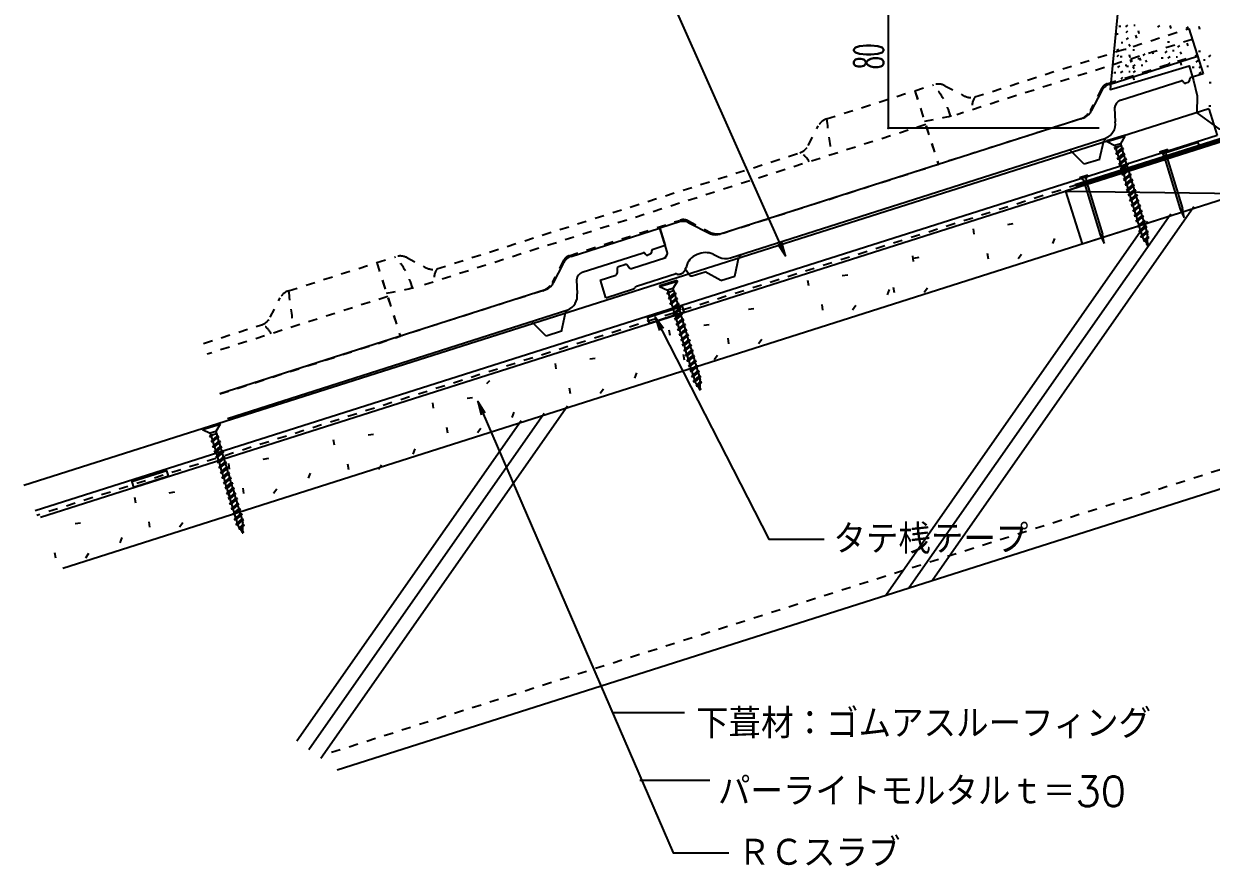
# Model space of a CAD drawing. Extents: x -1727 to 4652, y -2308 to 2357.
# Drawn here: x 3057 to 3700, y 176 to 632 of the extents above; entities that cross this region are included whole.
import ezdxf

# ---------------------------------------------------------------- set-up
doc = ezdxf.new("R2010")
doc.units = 0
doc.header["$LTSCALE"] = 5
doc.linetypes.add('DASHED2', pattern=[3, 2, -1])
doc.linetypes.add('DOT', pattern=[2, 1, -1])
for name, color, linetype in [('0-1', 7, 'CONTINUOUS'), ('0-2', 7, 'CONTINUOUS'), ('0-3', 7, 'CONTINUOUS'), ('0-4', 7, 'CONTINUOUS')]:
    doc.layers.add(name, color=color, linetype=linetype)
doc.styles.get("Standard").update_dxf_attribs({"font": 'txt.shx', "bigfont": 'extfont.shx'})

msp = doc.modelspace()

# ---------------------------------------------------------------- linework, layer by layer
at = {"layer": '0-1', "color": 7, "linetype": 'CONTINUOUS'}
for p, q in [((3650.4397, 630.9534), (3651.4901, 630.9533)), ((3655.1975, 631.4678), (3653.997, 630.6425)), ((3659.2949, 631.2549), (3658.4695, 631.255)), ((3671.5686, 630.3303), (3672.6191, 631.2306)), ((3678.7302, 629.6789), (3678.2801, 631.2546)), ((3687.1267, 629.732), (3688.1773, 630.6322)), ((3694.2884, 629.0805), (3693.8383, 630.6562)), ((3648.9515, 626.6915), (3650.002, 626.6914)), ((3654.3168, 627.3998), (3655.3673, 628.3001)), ((3654.5789, 623.6643), (3655.6294, 624.5645)), ((3660.091, 624.3963), (3659.6409, 625.972)), ((3661.4784, 626.7483), (3661.0284, 628.324)), ((3650.3088, 618.541), (3649.1083, 617.7157)), ((3652.5109, 621.8286), (3651.6855, 621.8287)), ((3654.4062, 618.3281), (3653.5808, 618.3282)), ((3655.8938, 621.1891), (3656.4939, 620.0636)), ((3657.9274, 618.0149), (3658.9779, 618.0148)), ((3676.4748, 617.3893), (3675.2742, 616.564)), ((3676.7767, 622.5028), (3677.8272, 622.5027)), ((3680.3361, 617.6399), (3679.5107, 617.64)), ((3682.4041, 619.4755), (3683.4546, 620.3758)), ((3687.9162, 620.2076), (3687.4661, 621.7833)), ((3693.5317, 617.4165), (3694.5822, 617.4164)), ((3649.4281, 614.473), (3650.4786, 615.3732)), ((3651.1419, 614.5415), (3652.1923, 614.5414)), ((3656.5897, 613.8215), (3656.1396, 615.3972)), ((3657.6254, 612.9014), (3656.4249, 612.0761)), ((3656.7693, 611.5142), (3657.8198, 612.4145)), ((3661.4868, 613.152), (3660.6614, 613.152)), ((3662.2813, 612.2462), (3661.8312, 613.8219)), ((3663.5548, 614.9876), (3664.6053, 615.8879)), ((3664.8697, 612.5125), (3665.4698, 611.3869)), ((3669.0668, 615.7196), (3668.6168, 617.2953)), ((3673.3762, 613.8379), (3674.4266, 613.8378)), ((3678.134, 614.3522), (3676.9335, 613.527)), ((3677.2533, 610.2842), (3678.3038, 611.1845)), ((3682.2314, 614.1394), (3681.406, 614.1395)), ((3683.719, 617.0004), (3684.3191, 615.8749)), ((3684.4149, 609.6327), (3683.9649, 611.2084)), ((3693.2297, 612.303), (3692.0292, 611.4777)), ((3697.0911, 612.5536), (3696.2657, 612.5536)), ((3699.1591, 614.3892), (3700.2096, 615.2895)), ((3647.7413, 605.8765), (3648.7918, 605.8764)), ((3650.8399, 609.428), (3649.6393, 608.6027)), ((3652.4992, 606.3909), (3651.2986, 605.5657)), ((3654.7012, 609.6786), (3653.8759, 609.6786)), ((3654.5269, 609.3499), (3655.5773, 609.3498)), ((3656.5965, 606.1781), (3655.7712, 606.1781)), ((3659.2847, 609.8643), (3658.0841, 609.0391)), ((3658.0841, 609.0391), (3658.6843, 607.9135)), ((3658.404, 605.7963), (3659.4545, 606.6966)), ((3663.382, 609.6515), (3662.5567, 609.6515)), ((3665.5656, 605.1448), (3665.1155, 606.7205)), ((3690.1312, 608.7515), (3691.1816, 608.7514)), ((3694.889, 609.2659), (3693.6884, 608.4407)), ((3694.0083, 605.1979), (3695.0588, 606.0982)), ((3698.9863, 609.0531), (3698.161, 609.0531)), ((3651.6184, 602.3229), (3652.6689, 603.2232)), ((3658.78, 601.6714), (3658.33, 603.2471)), ((3699.4062, 600.374), (3700.4567, 600.374)), ((3699.107, 587.8078), (3700.1575, 587.8077))]:
    msp.add_line(p, q, dxfattribs=at)
at = {"layer": '0-1', "color": 3, "linetype": 'CONTINUOUS'}
for p, q in [((3699.1879, 586.0978), (3057.3827, 382.213)), ((3699.1879, 586.0978), (3703.7293, 571.8018)), ((3703.7293, 571.8018), (3063.6308, 368.4591))]:
    msp.add_line(p, q, dxfattribs=at)
at = {"layer": '0-1', "color": 7, "linetype": 'DOT'}
msp.add_line((3723.7803, 575.4806), (3064.4073, 366.0148), dxfattribs=at)
at = {"layer": '0-1', "color": 6, "linetype": 'CONTINUOUS'}
for p, q in [((3626.7908, 545.1991), (3716.9219, 573.8414)), ((3627.0936, 544.2463), (3717.2099, 572.8839))]:
    msp.add_line(p, q, dxfattribs=at)
at = {"layer": '0-1', "color": 4, "linetype": 'CONTINUOUS'}
for p, q in [((3653.5435, 571.7062), (3643.9022, 568.8259)), ((3643.9022, 568.8259), (3644.0212, 568.4275)), ((3644.0212, 568.4275), (3653.6625, 571.3078)), ((3644.0212, 568.4275), (3648.2545, 566.3501)), ((3651.2375, 567.2412), (3648.2545, 566.3501)), ((3648.2794, 566.3575), (3648.6447, 565.1349)), ((3651.7721, 566.0911), (3648.4633, 565.1026)), ((3651.6052, 566.0412), (3648.6137, 565.1476)), ((3651.2375, 567.2412), (3651.5968, 566.0387)), ((3653.6625, 571.3078), (3651.2459, 567.2437)), ((3653.6625, 571.3078), (3653.5435, 571.7062)), ((3648.7046, 565.1747), (3647.8979, 564.6386)), ((3647.8979, 564.6386), (3648.4633, 565.1026)), ((3647.8979, 564.6386), (3648.8484, 564.4528)), ((3648.6386, 565.155), (3648.6447, 565.1349)), ((3652.9107, 564.6367), (3648.7287, 561.8576)), ((3648.7287, 561.8576), (3649.4215, 562.5344)), ((3648.7287, 561.8576), (3649.6792, 561.6718)), ((3650.1177, 565.5969), (3648.8484, 564.4528)), ((3648.8484, 564.4528), (3649.4215, 562.5344)), ((3649.4215, 562.5344), (3651.9601, 564.8225)), ((3653.7498, 561.8279), (3649.5678, 559.0489)), ((3649.5678, 559.0489), (3650.2606, 559.7256)), ((3652.2178, 563.9599), (3649.6792, 561.6718)), ((3649.6792, 561.6718), (3650.2606, 559.7256)), ((3650.2606, 559.7256), (3652.7992, 562.0137)), ((3653.0569, 561.1512), (3650.5183, 558.8631)), ((3652.9107, 564.6367), (3651.9601, 564.8225)), ((3652.9107, 564.6367), (3652.2178, 563.9599)), ((3652.2178, 563.9599), (3652.7992, 562.0137)), ((3653.7498, 561.8279), (3652.7992, 562.0137)), ((3653.7498, 561.8279), (3653.0569, 561.1512)), ((3653.0569, 561.1512), (3653.6383, 559.205)), ((3672.4008, 562.8618), (3676.9933, 564.2589)), ((3674.6093, 561.4425), (3683.629, 531.7848)), ((3675.9482, 561.8508), (3684.9678, 532.192)), ((3649.5678, 559.0489), (3650.5183, 558.8631)), ((3654.5888, 559.0192), (3650.4068, 556.2402)), ((3650.4068, 556.2402), (3651.0997, 556.9169)), ((3650.4068, 556.2402), (3651.3574, 556.0543)), ((3650.5183, 558.8631), (3651.0997, 556.9169)), ((3651.0997, 556.9169), (3653.6383, 559.205)), ((3655.4279, 556.2105), (3651.2459, 553.4314)), ((3651.2459, 553.4314), (3651.9388, 554.1082)), ((3651.2459, 553.4314), (3652.1965, 553.2456)), ((3653.896, 558.3424), (3651.3574, 556.0543)), ((3651.3574, 556.0543), (3651.9388, 554.1082)), ((3651.3574, 556.0543), (3651.9388, 554.1082)), ((3651.9388, 554.1082), (3654.4774, 556.3963)), ((3656.267, 553.4017), (3652.085, 550.6227)), ((3654.7351, 555.5337), (3652.1965, 553.2456)), ((3652.1965, 553.2456), (3652.7779, 551.2994)), ((3652.7779, 551.2994), (3655.3165, 553.5875)), ((3654.5888, 559.0192), (3653.6383, 559.205)), ((3654.5888, 559.0192), (3653.896, 558.3424)), ((3653.896, 558.3424), (3654.4774, 556.3963)), ((3655.4279, 556.2105), (3654.4774, 556.3963)), ((3655.4279, 556.2105), (3654.7351, 555.5337)), ((3654.7351, 555.5337), (3655.3165, 553.5875)), ((3656.267, 553.4017), (3655.3165, 553.5875)), ((3656.267, 553.4017), (3655.5742, 552.725)), ((3629.0875, 548.988), (3633.68, 550.3851)), ((3631.296, 547.5687), (3640.3157, 517.911)), ((3632.6349, 547.977), (3641.6545, 518.3182)), ((3652.085, 550.6227), (3652.7779, 551.2994)), ((3652.085, 550.6227), (3653.0356, 550.4369)), ((3657.1061, 550.593), (3652.9241, 547.8139)), ((3652.9241, 547.8139), (3653.617, 548.4907)), ((3652.9241, 547.8139), (3653.8746, 547.6281)), ((3655.5742, 552.725), (3653.0356, 550.4369)), ((3653.0356, 550.4369), (3653.617, 548.4907)), ((3653.617, 548.4907), (3656.1556, 550.7788)), ((3657.9452, 547.7843), (3653.7632, 545.0052)), ((3656.4132, 549.9162), (3653.8746, 547.6281)), ((3653.8746, 547.6281), (3654.456, 545.682)), ((3654.456, 545.682), (3656.9946, 547.9701)), ((3657.2523, 547.1075), (3654.7137, 544.8194)), ((3655.5742, 552.725), (3656.1556, 550.7788)), ((3657.1061, 550.593), (3656.1556, 550.7788)), ((3657.1061, 550.593), (3656.4132, 549.9162)), ((3656.4132, 549.9162), (3656.9946, 547.9701)), ((3657.9452, 547.7843), (3656.9946, 547.9701)), ((3657.9452, 547.7843), (3657.2523, 547.1075)), ((3657.2523, 547.1075), (3657.8337, 545.1613)), ((3653.7632, 545.0052), (3654.456, 545.682)), ((3653.7632, 545.0052), (3654.7137, 544.8194)), ((3658.7843, 544.9755), (3654.6023, 542.1965)), ((3654.6023, 542.1965), (3655.2951, 542.8732)), ((3654.6023, 542.1965), (3655.5528, 542.0107)), ((3654.7137, 544.8194), (3655.2951, 542.8732)), ((3655.2951, 542.8732), (3657.8337, 545.1613)), ((3659.6234, 542.1668), (3655.4414, 539.3877)), ((3658.0914, 544.2988), (3655.5528, 542.0107)), ((3655.5528, 542.0107), (3656.1342, 540.0645)), ((3656.1342, 540.0645), (3658.6728, 542.3526)), ((3658.9305, 541.49), (3656.3919, 539.2019)), ((3658.7843, 544.9755), (3657.8337, 545.1613)), ((3658.7843, 544.9755), (3658.0914, 544.2988)), ((3658.0914, 544.2988), (3658.6728, 542.3526)), ((3659.6234, 542.1668), (3658.6728, 542.3526)), ((3659.6234, 542.1668), (3658.9305, 541.49)), ((3658.9305, 541.49), (3659.5119, 539.5439)), ((3655.4414, 539.3877), (3656.1342, 540.0645)), ((3655.4414, 539.3877), (3656.3919, 539.2019)), ((3660.4624, 539.3581), (3656.2804, 536.579)), ((3656.2804, 536.579), (3656.9733, 537.2558)), ((3656.2804, 536.579), (3657.231, 536.3932)), ((3656.3919, 539.2019), (3656.9733, 537.2558)), ((3656.9733, 537.2558), (3659.5119, 539.5439)), ((3661.3015, 536.5493), (3657.1195, 533.7703)), ((3657.1195, 533.7703), (3657.8124, 534.447)), ((3657.1195, 533.7703), (3658.0701, 533.5845)), ((3659.7696, 538.6813), (3657.231, 536.3932)), ((3657.231, 536.3932), (3657.8124, 534.447)), ((3657.8124, 534.447), (3660.351, 536.7351)), ((3660.6087, 535.8726), (3658.0701, 533.5845)), ((3658.6515, 531.6383), (3661.1901, 533.9264)), ((3660.4624, 539.3581), (3659.5119, 539.5439)), ((3660.4624, 539.3581), (3659.7696, 538.6813)), ((3659.7696, 538.6813), (3660.351, 536.7351)), ((3661.3015, 536.5493), (3660.351, 536.7351)), ((3661.3015, 536.5493), (3660.6087, 535.8726)), ((3660.6087, 535.8726), (3661.1901, 533.9264)), ((3662.1406, 533.7406), (3661.1901, 533.9264)), ((3662.1406, 533.7406), (3657.9586, 530.9615)), ((3657.9586, 530.9615), (3658.6515, 531.6383)), ((3657.9586, 530.9615), (3658.9092, 530.7757)), ((3658.0701, 533.5845), (3658.6515, 531.6383)), ((3662.9797, 530.9319), (3658.7977, 528.1528)), ((3658.7977, 528.1528), (3659.4906, 528.8296)), ((3658.7977, 528.1528), (3659.7482, 527.967)), ((3661.4477, 533.0638), (3658.9092, 530.7757)), ((3658.9092, 530.7757), (3659.4906, 528.8296)), ((3659.4906, 528.8296), (3662.0291, 531.1177)), ((3663.8188, 528.1231), (3659.6368, 525.3441)), ((3662.2868, 530.2551), (3659.7482, 527.967)), ((3659.7482, 527.967), (3660.3296, 526.0208)), ((3660.3296, 526.0208), (3662.8682, 528.3089)), ((3663.1259, 527.4464), (3660.5873, 525.1583)), ((3662.1406, 533.7406), (3661.4477, 533.0638)), ((3661.4477, 533.0638), (3662.0291, 531.1177)), ((3662.9797, 530.9319), (3662.0291, 531.1177)), ((3662.9797, 530.9319), (3662.2868, 530.2551)), ((3662.2868, 530.2551), (3662.8682, 528.3089)), ((3663.8188, 528.1231), (3662.8682, 528.3089)), ((3663.8188, 528.1231), (3663.1259, 527.4464)), ((3663.1259, 527.4464), (3663.7073, 525.5002)), ((3683.629, 531.7848), (3685.7537, 527.2047)), ((3685.7537, 527.2047), (3684.9678, 532.192)), ((3659.6368, 525.3441), (3660.3296, 526.0208)), ((3659.6368, 525.3441), (3660.5873, 525.1583)), ((3664.6579, 525.3144), (3660.4759, 522.5353)), ((3660.4759, 522.5353), (3661.1687, 523.2121)), ((3660.4759, 522.5353), (3661.4264, 522.3495)), ((3660.5873, 525.1583), (3661.1687, 523.2121)), ((3661.1687, 523.2121), (3663.7073, 525.5002)), ((3665.4969, 522.5057), (3661.3149, 519.7266)), ((3663.965, 524.6376), (3661.4264, 522.3495)), ((3661.4264, 522.3495), (3662.0078, 520.4034)), ((3662.0078, 520.4034), (3664.5464, 522.6915)), ((3664.8041, 521.8289), (3662.2655, 519.5408)), ((3664.6579, 525.3144), (3663.7073, 525.5002)), ((3664.6579, 525.3144), (3663.965, 524.6376)), ((3663.965, 524.6376), (3664.5464, 522.6915)), ((3665.4969, 522.5057), (3664.5464, 522.6915)), ((3665.4969, 522.5057), (3664.8041, 521.8289)), ((3664.8041, 521.8289), (3665.3855, 519.8827)), ((3640.3157, 517.911), (3642.4404, 513.3309)), ((3642.4404, 513.3309), (3641.6545, 518.3182)), ((3661.3149, 519.7266), (3662.0078, 520.4034)), ((3661.3149, 519.7266), (3662.2655, 519.5408)), ((3666.336, 519.6969), (3662.154, 516.9179)), ((3662.154, 516.9179), (3662.8469, 517.5946)), ((3662.154, 516.9179), (3663.1539, 516.7765)), ((3662.2655, 519.5408), (3662.8469, 517.5946)), ((3662.8469, 517.5946), (3665.3855, 519.8827)), ((3665.6432, 519.0202), (3663.1539, 516.7765)), ((3664.1672, 515.2196), (3663.1539, 516.7765)), ((3666.6497, 516.539), (3663.833, 514.6672)), ((3663.833, 514.6672), (3664.1672, 515.2196)), ((3663.833, 514.6672), (3664.6162, 514.5296)), ((3664.1672, 515.2196), (3665.9998, 516.8714)), ((3666.0038, 515.7802), (3664.6162, 514.5296)), ((3665.7344, 512.8114), (3664.6162, 514.5296)), ((3666.336, 519.6969), (3665.3855, 519.8827)), ((3666.336, 519.6969), (3665.6432, 519.0202)), ((3665.6432, 519.0202), (3665.9963, 517.8382)), ((3665.9998, 516.8714), (3665.9963, 517.8382)), ((3666.6497, 516.539), (3665.9998, 516.8714)), ((3666.6497, 516.539), (3666.0038, 515.7802)), ((3666.0129, 513.3182), (3666.0038, 515.7802)), ((3665.5151, 512.4122), (3665.7344, 512.8114)), ((3665.5151, 512.4122), (3665.8485, 512.6361)), ((3665.5151, 512.4122), (3666.0163, 512.3782)), ((3666.0163, 512.3782), (3665.8485, 512.6361)), ((3666.4379, 513.032), (3666.0129, 513.3182)), ((3666.015, 512.7479), (3666.4379, 513.032)), ((3666.0163, 512.3782), (3666.015, 512.7479)), ((3411.2714, 493.287), (3401.6301, 490.4067)), ((3401.6301, 490.4067), (3401.7491, 490.0083)), ((3401.7491, 490.0083), (3411.3904, 492.8886)), ((3401.7491, 490.0083), (3405.9824, 487.9309)), ((3408.9654, 488.822), (3405.9824, 487.9309)), ((3408.9654, 488.822), (3409.3247, 487.6195)), ((3411.3904, 492.8886), (3408.9738, 488.8245)), ((3411.3904, 492.8886), (3411.2714, 493.287)), ((3406.4325, 486.7555), (3405.6258, 486.2194)), ((3405.6258, 486.2194), (3406.1912, 486.6834)), ((3405.6258, 486.2194), (3406.5763, 486.0336)), ((3406.0073, 487.9383), (3406.3726, 486.7157)), ((3409.5, 487.6719), (3406.1912, 486.6834)), ((3409.3331, 487.622), (3406.3416, 486.7284)), ((3406.3665, 486.7358), (3406.3726, 486.7157)), ((3410.6386, 486.2175), (3406.4566, 483.4384)), ((3406.4566, 483.4384), (3407.1494, 484.1152)), ((3406.4566, 483.4384), (3407.4071, 483.2526)), ((3407.8456, 487.1777), (3406.5763, 486.0336)), ((3406.5763, 486.0336), (3407.1494, 484.1152)), ((3407.1494, 484.1152), (3409.688, 486.4033)), ((3411.4777, 483.4087), (3407.2957, 480.6297)), ((3409.9457, 485.5407), (3407.4071, 483.2526)), ((3407.4071, 483.2526), (3407.9885, 481.3065)), ((3407.9885, 481.3065), (3410.5271, 483.5945)), ((3410.7848, 482.732), (3408.2462, 480.4439)), ((3410.6386, 486.2175), (3409.688, 486.4033)), ((3410.6386, 486.2175), (3409.9457, 485.5407)), ((3409.9457, 485.5407), (3410.5271, 483.5945)), ((3411.4777, 483.4087), (3410.5271, 483.5945)), ((3411.4777, 483.4087), (3410.7848, 482.732)), ((3410.7848, 482.732), (3411.3662, 480.7858)), ((3407.2957, 480.6297), (3407.9885, 481.3065)), ((3407.2957, 480.6297), (3408.2462, 480.4439)), ((3412.3167, 480.6), (3408.1347, 477.821)), ((3408.1347, 477.821), (3408.8276, 478.4977)), ((3408.1347, 477.821), (3409.0853, 477.6352)), ((3408.2462, 480.4439), (3408.8276, 478.4977)), ((3408.8276, 478.4977), (3411.3662, 480.7858)), ((3413.1558, 477.7913), (3408.9738, 475.0122)), ((3411.6239, 479.9232), (3409.0853, 477.6352)), ((3409.0853, 477.6352), (3409.6667, 475.689)), ((3409.0853, 477.6352), (3409.6667, 475.689)), ((3409.6667, 475.689), (3412.2053, 477.9771)), ((3412.463, 477.1145), (3409.9244, 474.8264)), ((3412.3167, 480.6), (3411.3662, 480.7858)), ((3412.3167, 480.6), (3411.6239, 479.9232)), ((3411.6239, 479.9232), (3412.2053, 477.9771)), ((3413.1558, 477.7913), (3412.2053, 477.9771)), ((3413.1558, 477.7913), (3412.463, 477.1145)), ((3412.463, 477.1145), (3413.0444, 475.1683)), ((3408.9738, 475.0122), (3409.6667, 475.689)), ((3408.9738, 475.0122), (3409.9244, 474.8264)), ((3413.9949, 474.9825), (3409.8129, 472.2035)), ((3409.8129, 472.2035), (3410.5058, 472.8803)), ((3409.8129, 472.2035), (3410.7635, 472.0177)), ((3409.9244, 474.8264), (3410.5058, 472.8803)), ((3410.5058, 472.8803), (3413.0444, 475.1683)), ((3414.834, 472.1738), (3410.652, 469.3948)), ((3410.652, 469.3948), (3411.3449, 470.0715)), ((3413.302, 474.3058), (3410.7635, 472.0177)), ((3410.7635, 472.0177), (3411.3449, 470.0715)), ((3411.3449, 470.0715), (3413.8834, 472.3596)), ((3414.1411, 471.497), (3411.6025, 469.209)), ((3412.1839, 467.2628), (3414.7225, 469.5509)), ((3413.9949, 474.9825), (3413.0444, 475.1683)), ((3413.9949, 474.9825), (3413.302, 474.3058)), ((3413.302, 474.3058), (3413.8834, 472.3596)), ((3414.834, 472.1738), (3413.8834, 472.3596)), ((3414.834, 472.1738), (3414.1411, 471.497)), ((3414.1411, 471.497), (3414.7225, 469.5509)), ((3415.6731, 469.3651), (3414.7225, 469.5509)), ((3410.652, 469.3948), (3411.6025, 469.209)), ((3415.6731, 469.3651), (3411.4911, 466.586)), ((3411.4911, 466.586), (3412.1839, 467.2628)), ((3411.4911, 466.586), (3412.4416, 466.4002)), ((3411.6025, 469.209), (3412.1839, 467.2628)), ((3416.5122, 466.5563), (3412.3302, 463.7773)), ((3412.3302, 463.7773), (3413.023, 464.4541)), ((3412.3302, 463.7773), (3413.2807, 463.5915)), ((3414.9802, 468.6883), (3412.4416, 466.4002)), ((3412.4416, 466.4002), (3413.023, 464.4541)), ((3413.023, 464.4541), (3415.5616, 466.7421)), ((3417.3512, 463.7476), (3413.1693, 460.9686)), ((3415.8193, 465.8796), (3413.2807, 463.5915)), ((3413.2807, 463.5915), (3413.8621, 461.6453)), ((3413.8621, 461.6453), (3416.4007, 463.9334)), ((3416.6584, 463.0708), (3414.1198, 460.7828)), ((3415.6731, 469.3651), (3414.9802, 468.6883)), ((3414.9802, 468.6883), (3415.5616, 466.7421)), ((3416.5122, 466.5563), (3415.5616, 466.7421)), ((3416.5122, 466.5563), (3415.8193, 465.8796)), ((3415.8193, 465.8796), (3416.4007, 463.9334)), ((3417.3512, 463.7476), (3416.4007, 463.9334)), ((3417.3512, 463.7476), (3416.6584, 463.0708)), ((3416.6584, 463.0708), (3417.2398, 461.1247)), ((3413.1693, 460.9686), (3413.8621, 461.6453)), ((3413.1693, 460.9686), (3414.1198, 460.7828)), ((3418.1903, 460.9389), (3414.0083, 458.1598)), ((3414.0083, 458.1598), (3414.7012, 458.8366)), ((3414.0083, 458.1598), (3414.9589, 457.974)), ((3414.1198, 460.7828), (3414.7012, 458.8366)), ((3414.7012, 458.8366), (3417.2398, 461.1247)), ((3419.0294, 458.1301), (3414.8474, 455.3511)), ((3417.4975, 460.2621), (3414.9589, 457.974)), ((3414.9589, 457.974), (3415.5403, 456.0279)), ((3415.5403, 456.0279), (3418.0789, 458.3159)), ((3418.3366, 457.4534), (3415.798, 455.1653)), ((3418.1903, 460.9389), (3417.2398, 461.1247)), ((3418.1903, 460.9389), (3417.4975, 460.2621)), ((3417.4975, 460.2621), (3418.0789, 458.3159)), ((3419.0294, 458.1301), (3418.0789, 458.3159)), ((3419.0294, 458.1301), (3418.3366, 457.4534)), ((3418.3366, 457.4534), (3418.918, 455.5072)), ((3414.8474, 455.3511), (3415.5403, 456.0279)), ((3414.8474, 455.3511), (3415.798, 455.1653)), ((3419.8685, 455.3214), (3415.6865, 452.5424)), ((3415.6865, 452.5424), (3416.3794, 453.2191)), ((3415.6865, 452.5424), (3416.6371, 452.3566)), ((3415.798, 455.1653), (3416.3794, 453.2191)), ((3416.3794, 453.2191), (3418.918, 455.5072)), ((3420.7076, 452.5127), (3416.5256, 449.7336)), ((3416.5256, 449.7336), (3417.2185, 450.4104)), ((3419.1756, 454.6446), (3416.6371, 452.3566)), ((3416.6371, 452.3566), (3417.2185, 450.4104)), ((3417.2185, 450.4104), (3419.757, 452.6985)), ((3420.0147, 451.8359), (3417.4761, 449.5478)), ((3419.8685, 455.3214), (3418.918, 455.5072)), ((3419.8685, 455.3214), (3419.1756, 454.6446)), ((3419.1756, 454.6446), (3419.757, 452.6985)), ((3420.7076, 452.5127), (3419.757, 452.6985)), ((3420.7076, 452.5127), (3420.0147, 451.8359)), ((3420.0147, 451.8359), (3420.5961, 449.8897)), ((3416.5256, 449.7336), (3417.4761, 449.5478)), ((3421.5467, 449.7039), (3417.3647, 446.9249)), ((3417.3647, 446.9249), (3418.0575, 447.6017)), ((3417.3647, 446.9249), (3418.3152, 446.7391)), ((3417.4761, 449.5478), (3418.0575, 447.6017)), ((3418.0575, 447.6017), (3420.5961, 449.8897)), ((3422.3858, 446.8952), (3418.2038, 444.1162)), ((3418.2038, 444.1162), (3418.8966, 444.7929)), ((3418.2038, 444.1162), (3419.1543, 443.9304)), ((3420.8538, 449.0272), (3418.3152, 446.7391)), ((3418.3152, 446.7391), (3418.8966, 444.7929)), ((3418.8966, 444.7929), (3421.4352, 447.081)), ((3423.2248, 444.0865), (3419.0428, 441.3074)), ((3421.6929, 446.2184), (3419.1543, 443.9304)), ((3419.1543, 443.9304), (3419.7357, 441.9842)), ((3419.7357, 441.9842), (3422.2743, 444.2723)), ((3421.5467, 449.7039), (3420.5961, 449.8897)), ((3421.5467, 449.7039), (3420.8538, 449.0272)), ((3420.8538, 449.0272), (3421.4352, 447.081)), ((3422.3858, 446.8952), (3421.4352, 447.081)), ((3422.3858, 446.8952), (3421.6929, 446.2184)), ((3421.6929, 446.2184), (3422.2743, 444.2723)), ((3423.2248, 444.0865), (3422.2743, 444.2723)), ((3423.2248, 444.0865), (3422.532, 443.4097)), ((3419.0428, 441.3074), (3419.7357, 441.9842)), ((3419.0428, 441.3074), (3419.9934, 441.1216)), ((3424.0639, 441.2777), (3419.8819, 438.4987)), ((3419.8819, 438.4987), (3420.5748, 439.1754)), ((3419.8819, 438.4987), (3420.8818, 438.3574)), ((3422.532, 443.4097), (3419.9934, 441.1216)), ((3419.9934, 441.1216), (3420.5748, 439.1754)), ((3420.5748, 439.1754), (3423.1134, 441.4635)), ((3423.3711, 440.601), (3420.8818, 438.3574)), ((3421.8951, 436.8004), (3420.8818, 438.3574)), ((3424.3776, 438.1198), (3421.5609, 436.248)), ((3421.8951, 436.8004), (3423.7277, 438.4522)), ((3423.7317, 437.361), (3422.3441, 436.1104)), ((3422.532, 443.4097), (3423.1134, 441.4635)), ((3424.0639, 441.2777), (3423.1134, 441.4635)), ((3424.0639, 441.2777), (3423.3711, 440.601)), ((3423.3711, 440.601), (3423.7242, 439.419)), ((3423.7277, 438.4522), (3423.7242, 439.419)), ((3424.3776, 438.1198), (3423.7277, 438.4522)), ((3424.3776, 438.1198), (3423.7317, 437.361)), ((3423.7408, 434.899), (3423.7317, 437.361)), ((3421.5609, 436.248), (3421.8951, 436.8004)), ((3421.5609, 436.248), (3422.3441, 436.1104)), ((3423.4623, 434.3922), (3422.3441, 436.1104)), ((3423.243, 433.9931), (3423.4623, 434.3922)), ((3423.243, 433.9931), (3423.5764, 434.2169)), ((3423.243, 433.9931), (3423.7442, 433.959)), ((3423.7442, 433.959), (3423.5764, 434.2169)), ((3424.1658, 434.6128), (3423.7408, 434.899)), ((3423.7429, 434.3287), (3424.1658, 434.6128)), ((3423.7442, 433.959), (3423.7429, 434.3287)), ((3163.6409, 415.8803), (3153.9996, 413.0001)), ((3153.9996, 413.0001), (3154.1186, 412.6017)), ((3154.1186, 412.6017), (3163.7599, 415.4819)), ((3154.1186, 412.6017), (3158.3519, 410.5242)), ((3163.7599, 415.4819), (3161.3434, 411.4179)), ((3163.7599, 415.4819), (3163.6409, 415.8803)), ((3158.802, 409.3489), (3157.9953, 408.8128)), ((3157.9953, 408.8128), (3158.5608, 409.2768)), ((3157.9953, 408.8128), (3158.9458, 408.627)), ((3161.335, 411.4154), (3158.3519, 410.5242)), ((3158.3768, 410.5317), (3158.7421, 409.3091)), ((3161.8695, 410.2653), (3158.5608, 409.2768)), ((3161.7026, 410.2154), (3158.7112, 409.3217)), ((3158.7361, 409.3292), (3158.7421, 409.3091)), ((3163.0081, 408.8108), (3158.8261, 406.0318)), ((3158.8261, 406.0318), (3159.519, 406.7086)), ((3158.8261, 406.0318), (3159.7766, 405.846)), ((3160.2151, 409.771), (3158.9458, 408.627)), ((3158.9458, 408.627), (3159.519, 406.7086)), ((3159.519, 406.7086), (3162.0575, 408.9966)), ((3163.8472, 406.0021), (3159.6652, 403.2231)), ((3162.3152, 408.1341), (3159.7766, 405.846)), ((3159.7766, 405.846), (3160.358, 403.8998)), ((3160.358, 403.8998), (3162.8966, 406.1879)), ((3163.1543, 405.3253), (3160.6157, 403.0373)), ((3161.335, 411.4154), (3161.6942, 410.2129)), ((3163.0081, 408.8108), (3162.0575, 408.9966)), ((3163.0081, 408.8108), (3162.3152, 408.1341)), ((3162.3152, 408.1341), (3162.8966, 406.1879)), ((3163.8472, 406.0021), (3162.8966, 406.1879)), ((3163.8472, 406.0021), (3163.1543, 405.3253)), ((3163.1543, 405.3253), (3163.7357, 403.3792)), ((3159.6652, 403.2231), (3160.358, 403.8998)), ((3159.6652, 403.2231), (3160.6157, 403.0373)), ((3164.6863, 403.1934), (3160.5043, 400.4143)), ((3160.5043, 400.4143), (3161.1971, 401.0911)), ((3160.5043, 400.4143), (3161.4548, 400.2285)), ((3160.6157, 403.0373), (3161.1971, 401.0911)), ((3161.1971, 401.0911), (3163.7357, 403.3792)), ((3165.5253, 400.3846), (3161.3433, 397.6056)), ((3163.9934, 402.5166), (3161.4548, 400.2285)), ((3161.4548, 400.2285), (3162.0362, 398.2824)), ((3161.4548, 400.2285), (3162.0362, 398.2824)), ((3162.0362, 398.2824), (3164.5748, 400.5704)), ((3164.8325, 399.7079), (3162.2939, 397.4198)), ((3164.6863, 403.1934), (3163.7357, 403.3792)), ((3164.6863, 403.1934), (3163.9934, 402.5166)), ((3163.9934, 402.5166), (3164.5748, 400.5704)), ((3165.5253, 400.3846), (3164.5748, 400.5704)), ((3165.5253, 400.3846), (3164.8325, 399.7079)), ((3164.8325, 399.7079), (3165.4139, 397.7617)), ((3161.3433, 397.6056), (3162.0362, 398.2824)), ((3161.3433, 397.6056), (3162.2939, 397.4198)), ((3166.3644, 397.5759), (3162.1824, 394.7969)), ((3162.1824, 394.7969), (3162.8753, 395.4736)), ((3162.1824, 394.7969), (3163.133, 394.6111)), ((3162.2939, 397.4198), (3162.8753, 395.4736)), ((3162.8753, 395.4736), (3165.4139, 397.7617)), ((3167.2035, 394.7672), (3163.0215, 391.9881)), ((3163.0215, 391.9881), (3163.7144, 392.6649)), ((3165.6716, 396.8991), (3163.133, 394.6111)), ((3163.133, 394.6111), (3163.7144, 392.6649)), ((3163.7144, 392.6649), (3166.253, 394.953)), ((3166.5107, 394.0904), (3163.9721, 391.8023)), ((3166.3644, 397.5759), (3165.4139, 397.7617)), ((3166.3644, 397.5759), (3165.6716, 396.8991)), ((3165.6716, 396.8991), (3166.253, 394.953)), ((3167.2035, 394.7672), (3166.253, 394.953)), ((3167.2035, 394.7672), (3166.5107, 394.0904)), ((3166.5107, 394.0904), (3167.0921, 392.1442)), ((3163.0215, 391.9881), (3163.9721, 391.8023)), ((3168.0426, 391.9584), (3163.8606, 389.1794)), ((3163.8606, 389.1794), (3164.5535, 389.8562)), ((3163.8606, 389.1794), (3164.8112, 388.9936)), ((3163.9721, 391.8023), (3164.5535, 389.8562)), ((3164.5535, 389.8562), (3167.0921, 392.1442)), ((3168.8817, 389.1497), (3164.6997, 386.3707)), ((3164.6997, 386.3707), (3165.3926, 387.0474)), ((3164.6997, 386.3707), (3165.6502, 386.1849)), ((3167.3497, 391.2817), (3164.8112, 388.9936)), ((3164.8112, 388.9936), (3165.3926, 387.0474)), ((3165.3926, 387.0474), (3167.9311, 389.3355)), ((3169.7208, 386.341), (3165.5388, 383.5619)), ((3168.1888, 388.4729), (3165.6502, 386.1849)), ((3165.6502, 386.1849), (3166.2316, 384.2387)), ((3166.2316, 384.2387), (3168.7702, 386.5268)), ((3168.0426, 391.9584), (3167.0921, 392.1442)), ((3168.0426, 391.9584), (3167.3497, 391.2817)), ((3167.3497, 391.2817), (3167.9311, 389.3355)), ((3168.8817, 389.1497), (3167.9311, 389.3355)), ((3168.8817, 389.1497), (3168.1888, 388.4729)), ((3168.1888, 388.4729), (3168.7702, 386.5268)), ((3169.7208, 386.341), (3168.7702, 386.5268)), ((3169.7208, 386.341), (3169.0279, 385.6642)), ((3165.5388, 383.5619), (3166.2316, 384.2387)), ((3165.5388, 383.5619), (3166.4893, 383.3761)), ((3170.5599, 383.5322), (3166.3779, 380.7532)), ((3166.3779, 380.7532), (3167.0707, 381.43)), ((3166.3779, 380.7532), (3167.3284, 380.5674)), ((3169.0279, 385.6642), (3166.4893, 383.3761)), ((3166.4893, 383.3761), (3167.0707, 381.43)), ((3167.0707, 381.43), (3169.6093, 383.718)), ((3171.3989, 380.7235), (3167.2169, 377.9445)), ((3169.867, 382.8555), (3167.3284, 380.5674)), ((3167.3284, 380.5674), (3167.9098, 378.6212)), ((3167.9098, 378.6212), (3170.4484, 380.9093)), ((3170.7061, 380.0467), (3168.1675, 377.7587)), ((3169.0279, 385.6642), (3169.6093, 383.718)), ((3170.5599, 383.5322), (3169.6093, 383.718)), ((3170.5599, 383.5322), (3169.867, 382.8555)), ((3169.867, 382.8555), (3170.4484, 380.9093)), ((3171.3989, 380.7235), (3170.4484, 380.9093)), ((3171.3989, 380.7235), (3170.7061, 380.0467)), ((3170.7061, 380.0467), (3171.2875, 378.1006)), ((3167.2169, 377.9445), (3167.9098, 378.6212)), ((3167.2169, 377.9445), (3168.1675, 377.7587)), ((3172.238, 377.9148), (3168.056, 375.1357)), ((3168.056, 375.1357), (3168.7489, 375.8125)), ((3168.056, 375.1357), (3169.0066, 374.9499)), ((3168.1675, 377.7587), (3168.7489, 375.8125)), ((3168.7489, 375.8125), (3171.2875, 378.1006)), ((3173.0771, 375.106), (3168.8951, 372.327)), ((3168.8951, 372.327), (3169.588, 373.0038)), ((3171.5452, 377.238), (3169.0066, 374.9499)), ((3169.0066, 374.9499), (3169.588, 373.0038)), ((3169.588, 373.0038), (3172.1266, 375.2918)), ((3172.3843, 374.4293), (3169.8457, 372.1412)), ((3172.238, 377.9148), (3171.2875, 378.1006)), ((3172.238, 377.9148), (3171.5452, 377.238)), ((3171.5452, 377.238), (3172.1266, 375.2918)), ((3173.0771, 375.106), (3172.1266, 375.2918)), ((3173.0771, 375.106), (3172.3843, 374.4293)), ((3172.3843, 374.4293), (3172.9657, 372.4831)), ((3168.8951, 372.327), (3169.8457, 372.1412)), ((3173.9162, 372.2973), (3169.7342, 369.5183)), ((3169.7342, 369.5183), (3170.4271, 370.195)), ((3169.7342, 369.5183), (3170.6847, 369.3325)), ((3169.8457, 372.1412), (3170.4271, 370.195)), ((3170.4271, 370.195), (3172.9657, 372.4831)), ((3174.7553, 369.4886), (3170.5733, 366.7095)), ((3170.5733, 366.7095), (3171.2661, 367.3863)), ((3170.5733, 366.7095), (3171.5238, 366.5237)), ((3173.2233, 371.6205), (3170.6847, 369.3325)), ((3170.6847, 369.3325), (3171.2661, 367.3863)), ((3171.2661, 367.3863), (3173.8047, 369.6744)), ((3175.5944, 366.6798), (3171.4124, 363.9008)), ((3174.0624, 368.8118), (3171.5238, 366.5237)), ((3172.1052, 364.5776), (3174.6438, 366.8656)), ((3173.9162, 372.2973), (3172.9657, 372.4831)), ((3173.9162, 372.2973), (3173.2233, 371.6205)), ((3173.2233, 371.6205), (3173.8047, 369.6744)), ((3174.7553, 369.4886), (3173.8047, 369.6744)), ((3174.7553, 369.4886), (3174.0624, 368.8118)), ((3174.0624, 368.8118), (3174.6438, 366.8656)), ((3175.5944, 366.6798), (3174.6438, 366.8656)), ((3175.5944, 366.6798), (3174.9015, 366.0031)), ((3171.4124, 363.9008), (3172.1052, 364.5776)), ((3171.4124, 363.9008), (3172.3629, 363.715)), ((3171.5238, 366.5237), (3172.1052, 364.5776)), ((3176.4335, 363.8711), (3172.2515, 361.0921)), ((3172.2515, 361.0921), (3172.9443, 361.7688)), ((3172.2515, 361.0921), (3173.2513, 360.9507)), ((3174.9015, 366.0031), (3172.3629, 363.715)), ((3172.3629, 363.715), (3172.9443, 361.7688)), ((3172.9443, 361.7688), (3175.4829, 364.0569)), ((3175.7406, 363.1943), (3173.2513, 360.9507)), ((3174.2646, 359.3938), (3173.2513, 360.9507)), ((3176.7471, 360.7132), (3173.9304, 358.8414)), ((3174.2646, 359.3938), (3176.0973, 361.0456)), ((3174.9015, 366.0031), (3175.4829, 364.0569)), ((3176.4335, 363.8711), (3175.4829, 364.0569)), ((3176.4335, 363.8711), (3175.7406, 363.1943)), ((3175.7406, 363.1943), (3176.0937, 362.0123)), ((3176.0973, 361.0456), (3176.0937, 362.0123)), ((3176.7471, 360.7132), (3176.0973, 361.0456)), ((3176.7471, 360.7132), (3176.1013, 359.9544)), ((3173.9304, 358.8414), (3174.2646, 359.3938)), ((3173.9304, 358.8414), (3174.7137, 358.7037)), ((3176.1013, 359.9544), (3174.7137, 358.7037)), ((3175.8318, 356.9855), (3174.7137, 358.7037)), ((3175.6126, 356.5864), (3175.8318, 356.9855)), ((3175.6126, 356.5864), (3175.9459, 356.8103)), ((3175.6126, 356.5864), (3176.1138, 356.5524)), ((3176.1138, 356.5524), (3175.9459, 356.8103)), ((3176.1103, 357.4924), (3176.1013, 359.9544)), ((3176.5353, 357.2061), (3176.1103, 357.4924)), ((3176.1124, 356.9221), (3176.5353, 357.2061)), ((3176.1138, 356.5524), (3176.1124, 356.9221))]:
    msp.add_line(p, q, dxfattribs=at)
at = {"layer": '0-1', "color": 4, "linetype": 'DASHED2'}
for p, q in [((3672.4008, 562.8618), (3674.6093, 561.4425)), ((3675.9482, 561.8508), (3676.9933, 564.2589)), ((3629.0875, 548.988), (3631.296, 547.5687)), ((3632.6349, 547.977), (3633.68, 550.3851))]:
    msp.add_line(p, q, dxfattribs=at)
at = {"layer": '0-1', "color": 7, "linetype": 'CONTINUOUS'}
msp.add_lwpolyline([(3699.6165, 687.6841), (3684.8045, 684.7285), (3678.0611, 682.7765), (3663.8644, 670.7092), (3652.0485, 661.8507), (3645.7635, 596.7087), (3647.7156, 597.2411), (3688.4308, 609.3581), (3690.941, 601.4206), (3692.7902, 593.1595), (3692.574, 584.0522), (3704.5525, 575.2679), (3715.0661, 574.4468)], dxfattribs=at)
at = {"layer": '0-1', "color": 4, "linetype": 'CONTINUOUS'}
for points in [[(3651.7721, 566.0911), (3651.7721, 566.025), (3651.7732, 565.959), (3651.7754, 565.8931), (3651.7785, 565.8272), (3651.7827, 565.7614), (3651.7879, 565.6958), (3651.7942, 565.6303), (3651.8015, 565.5649), (3651.8098, 565.4996), (3651.8191, 565.4346), (3651.8294, 565.3697), (3651.8408, 565.305), (3651.8532, 565.2405), (3651.8666, 565.1762), (3651.881, 565.1122), (3651.8964, 565.0484), (3651.9128, 564.9849), (3651.9302, 564.9216), (3651.9486, 564.8587), (3651.968, 564.796)], [(3409.5, 487.6719), (3409.5, 487.6058), (3409.5011, 487.5398), (3409.5033, 487.4739), (3409.5064, 487.408), (3409.5106, 487.3422), (3409.5158, 487.2766), (3409.5221, 487.2111), (3409.5294, 487.1457), (3409.5377, 487.0805), (3409.547, 487.0154), (3409.5573, 486.9505), (3409.5687, 486.8858), (3409.5811, 486.8213), (3409.5944, 486.7571), (3409.6089, 486.693), (3409.6243, 486.6292), (3409.6407, 486.5657), (3409.6581, 486.5025), (3409.6765, 486.4395), (3409.6959, 486.3768)], [(3161.8695, 410.2653), (3161.8696, 410.1992), (3161.8707, 410.1332), (3161.8728, 410.0672), (3161.876, 410.0014), (3161.8801, 409.9356), (3161.8854, 409.87), (3161.8916, 409.8044), (3161.8989, 409.7391), (3161.9072, 409.6738), (3161.9165, 409.6088), (3161.9268, 409.5439), (3161.9382, 409.4792), (3161.9506, 409.4147), (3161.964, 409.3504), (3161.9784, 409.2864), (3161.9938, 409.2226), (3162.0102, 409.1591), (3162.0276, 409.0958), (3162.046, 409.0329), (3162.0655, 408.9702)]]:
    msp.add_lwpolyline(points, dxfattribs=at)
at = {"layer": '0-1', "color": 7, "linetype": 'CONTINUOUS'}
for points in [[(3675.2155, 558.9538), (3694.2753, 565.0139), (3693.3663, 567.8728), (3674.3065, 561.8128), (3675.2155, 558.9538)], [(3396, 470.1412), (3415.0598, 476.2013), (3414.1508, 479.0603), (3395.091, 473.0002), (3396, 470.1412)], [(3116.7844, 381.3287), (3135.8442, 387.3888), (3134.9352, 390.2477), (3115.8754, 384.1877), (3116.7844, 381.3287)]]:
    msp.add_lwpolyline(points, close=True, dxfattribs=at)
at = {"layer": '0-2', "color": 2, "linetype": 'DOT'}
for p, q in [((3572.4331, 592.5911), (3688.3307, 629.6226)), ((3690.2151, 623.7251), (3562.7066, 582.9837)), ((3644.0615, 599.7216), (3692.8987, 615.326)), ((3539.9582, 595.9616), (3550.07, 599.1925)), ((3556.1529, 598.6732), (3565.5671, 593.7769)), ((3492.085, 580.6916), (3539.888, 595.9656)), ((3539.8892, 595.9616), (3552.6255, 556.1008)), ((3539.9582, 595.9616), (3552.6945, 556.1007)), ((3641.1073, 597.2235), (3634.8929, 585.173)), ((3629.8416, 580.7507), (3552.6945, 556.1007)), ((3545.8387, 577.6161), (3271.3351, 489.907)), ((3482.2504, 566.3836), (3487.6353, 576.944)), ((3281.0616, 499.5145), (3477.4544, 562.2657)), ((3436.138, 518.8808), (3552.6255, 556.1008)), ((3352.69, 506.645), (3412.608, 525.7899)), ((3416.9337, 525.6178), (3429.7115, 519.0283)), ((3200.7135, 487.615), (3248.5165, 502.8889)), ((3248.5178, 502.885), (3261.2541, 463.0241)), ((3248.5868, 502.885), (3258.6985, 506.1159)), ((3248.5868, 502.885), (3261.3231, 463.0241)), ((3264.7814, 505.5965), (3274.1956, 500.7003)), ((3349.7359, 504.1468), (3343.5214, 492.0964)), ((3254.4672, 484.5395), (3156.6319, 453.2793)), ((3190.8789, 473.307), (3196.2639, 483.8674)), ((3338.4701, 487.674), (3261.3231, 463.0241)), ((3154.7475, 459.1768), (3186.0829, 469.189)), ((3163.4983, 431.7893), (3261.2541, 463.0241))]:
    msp.add_line(p, q, dxfattribs=at)
at = {"layer": '0-2', "color": 2, "linetype": 'CONTINUOUS'}
for p, q in [((3688.3307, 629.6226), (3696.1479, 605.1571)), ((3645.1782, 599.3795), (3693.0387, 614.6718)), ((3696.1479, 605.1571), (3688.9798, 602.8667)), ((3651.2459, 590.7918), (3684.1723, 601.3124)), ((3685.0782, 601.0667), (3685.4806, 600.4761)), ((3688.0347, 600.4911), (3686.6728, 600.056)), ((3688.6916, 602.1532), (3688.7121, 601.5086)), ((3640.8316, 595.4371), (3635.5107, 585.0313)), ((3648.1553, 586.7182), (3648.4489, 579.0733)), ((3631.1111, 581.1629), (3434.5024, 518.3427)), ((3440.0575, 505.4216), (3643.3162, 570.3666)), ((3640.0246, 558.7168), (3642.2194, 568.8039)), ((3631.6382, 556.1231), (3623.687, 564.1782)), ((3640.0446, 558.8092), (3631.6382, 556.1231)), ((3353.8067, 506.3028), (3401.6673, 521.5952)), ((3413.0526, 525.1295), (3401.7599, 521.5213)), ((3401.7599, 521.5213), (3404.7764, 512.0804)), ((3405.8268, 508.7931), (3401.7599, 521.5213)), ((3417.2824, 524.6634), (3429.2039, 518.5508)), ((3359.8744, 497.7152), (3392.8008, 508.2358)), ((3397.3201, 509.0766), (3397.3406, 508.432)), ((3404.7764, 512.0804), (3397.6083, 509.7901)), ((3349.4601, 502.3604), (3344.1392, 491.9546)), ((3379.5179, 500.854), (3382.9556, 501.9524)), ((3386.4874, 499.7758), (3405.0561, 505.7088)), ((3393.7067, 507.99), (3394.1091, 507.3995)), ((3396.6633, 507.4145), (3395.3013, 506.9793)), ((3430.7179, 507.5313), (3433.9302, 505.9339)), ((3442.4217, 495.5762), (3444.6916, 505.7834)), ((3369.4582, 493.3315), (3378.0356, 496.0721)), ((3378.6817, 499.7634), (3378.7672, 497.2431)), ((3384.2544, 501.544), (3385.0458, 500.3577)), ((3389.1924, 490.1168), (3410.6336, 496.9677)), ((3417.9663, 496.1088), (3415.3569, 499.6992)), ((3419.3578, 495.7365), (3426.4239, 497.9943)), ((3434.8415, 493.1542), (3426.4239, 497.9943)), ((3434.8415, 493.1542), (3442.4217, 495.5762)), ((3356.7838, 493.6415), (3357.0774, 485.9966)), ((3369.4582, 493.3315), (3372.4667, 483.9156)), ((3339.7396, 488.0862), (3163.5028, 431.7752)), ((3372.6588, 483.8864), (3387.5617, 488.6482)), ((3167.7635, 418.4405), (3351.9447, 477.2899)), ((3340.2667, 463.0465), (3332.3155, 471.1016)), ((3348.6531, 465.6402), (3350.8479, 475.7273)), ((3348.6732, 465.7325), (3340.2667, 463.0465))]:
    msp.add_line(p, q, dxfattribs=at)
at = {"layer": '0-2', "color": 2, "linetype": 'DOT'}
for centre, radius, start, end in [((3552.4869, 591.617), 7.9517, 62.5464, 107.695), ((3515.1762, 569.1898), 46.0189, 16.5488, 40.6899), ((3645.8096, 594.6587), 5.3562, 109.0485, 151.3908), ((3570.2646, 600.5918), 8.277, 235.4212, 284.6529), ((3577.9231, 588.1677), 6.8857, 138.9037, 201.7247), ((3494.563, 573.2249), 7.8628, 108.1958, 151.7707), ((5668.4993, 861.9684), 2194.5149, 187.364, 187.8756), ((3513.4992, 775.2093), 198.2717, 279.1861, 283.9686), ((3626.1766, 590.033), 9.9797, 291.546, 330.8571), ((3475.064, 569.9113), 8.0056, 288.7825, 333.8546), ((3473.842, 553.2637), 9.8322, 25.2245, 67.2666), ((3414.5809, 520.9296), 5.2455, 63.3497, 112.0932), ((3433.1396, 528.3136), 9.8979, 249.7364, 287.634), ((3261.1154, 498.5403), 7.9517, 62.5464, 107.695), ((3223.8047, 476.1132), 46.0189, 16.5488, 40.6899), ((3354.4381, 501.5821), 5.3562, 109.0485, 151.3908), ((3278.8931, 507.5151), 8.277, 235.4212, 284.6529), ((3286.5516, 495.091), 6.8857, 138.9037, 201.7247), ((3222.1278, 682.1327), 198.2717, 279.1861, 283.9686), ((3334.8051, 496.9564), 9.9797, 291.546, 330.8571), ((3203.1915, 480.1482), 7.8628, 108.1958, 151.7707), ((5377.1278, 768.8917), 2194.5149, 187.364, 187.8756), ((3183.6925, 476.8347), 8.0056, 288.7825, 333.8546), ((3182.4705, 460.187), 9.8322, 25.2245, 67.2666)]:
    msp.add_arc(centre, radius, start, end, dxfattribs=at)
at = {"layer": '0-2', "color": 2, "linetype": 'CONTINUOUS'}
for centre, radius, start, end in [((3647.9751, 591.9285), 7.9586, 110.5747, 153.8421), ((3684.4084, 600.4537), 0.9079, 42.4648, 105.4154), ((3686.4137, 601.2038), 1.1833, 217.9482, 282.7463), ((3687.5396, 601.5549), 1.1734, 294.9567, 357.7384), ((3689.595, 602.1147), 0.9034, 112.4041, 175.5422), ((3653.1757, 586.1185), 5.0561, 112.4373, 173.1887), ((3628.4877, 588.5701), 7.8561, 289.5032, 316.1066), ((3628.3751, 588.684), 8.0162, 316.0779, 332.892), ((3640.436, 577.9475), 8.0916, 290.8103, 367.9973), ((3643.5239, 568.428), 1.3576, 107.8046, 163.9235), ((3414.3305, 517.2977), 7.9354, 65.3333, 99.2673), ((3432.144, 525.8508), 7.8698, 248.0631, 287.439), ((3393.0369, 507.377), 0.9079, 42.4648, 105.4154), ((3396.1682, 508.4783), 1.1734, 294.9567, 357.7384), ((3398.2235, 509.038), 0.9034, 112.4041, 175.5422), ((3403.2422, 507.9717), 2.712, 293.4073, 377.6306), ((3426.6152, 497.0529), 11.2529, 68.6179, 114.0443), ((3356.6036, 498.8519), 7.9586, 110.5747, 153.8421), ((3383.2529, 500.632), 1.3545, 42.3239, 103.0274), ((3395.0422, 508.1271), 1.1833, 217.9482, 282.7463), ((3425.2915, 498.6714), 9.2519, 110.6395, 169.7397), ((3437.6129, 513.0808), 8.0399, 242.7387, 287.7017), ((3447.245, 504.8639), 2.7139, 107.7905, 160.196), ((3361.8042, 493.0419), 5.0561, 112.4373, 173.1887), ((3377.4119, 497.2969), 1.3563, 297.1133, 357.7263), ((3380.0265, 499.601), 1.3545, 112.4164, 173.1153), ((3386.1816, 501.0948), 1.354, 212.9818, 283.0534), ((3410.4097, 495.1427), 1.6842, 57.3889, 98.7183), ((3411.7173, 500.0504), 3.5119, 263.4609, 292.8628), ((3411.2948, 501.5215), 5.0383, 292.3474, 346.1963), ((3418.9389, 497.0553), 1.3571, 224.2215, 287.6198), ((3337.1162, 495.4934), 7.8561, 289.5032, 316.1066), ((3337.0036, 495.6074), 8.0162, 316.0779, 332.892), ((3387.1035, 489.9617), 1.3912, 288.2804, 335.2241), ((3389.6347, 488.7891), 1.3994, 108.4224, 155.0784), ((3349.0645, 484.8709), 8.0916, 290.8103, 367.9973), ((3352.1524, 475.3514), 1.3576, 107.8046, 163.9235)]:
    msp.add_arc(centre, radius, start, end, dxfattribs=at)
at = {"layer": '0-3', "color": 7, "linetype": 'CONTINUOUS'}
for p, q in [((3525.4786, 655.6692), (3525.4714, 575.6841)), ((3639.7554, 575.6738), (3525.4714, 575.6841)), ((3376.5937, 259.4215), (3415.2719, 259.4215)), ((3391.0252, 222.6574), (3428.8542, 222.6574))]:
    msp.add_line(p, q, dxfattribs=at)
for points in [[(3469.885, 506.5139), (3384.331, 699.0105), (3354.331, 699.0105)], [(3465.6967, 512.8599), (3469.885, 506.5139), (3467.9812, 513.8752)], [(3399.2997, 473.3124), (3460.8414, 353.231), (3490.8414, 353.231)], [(3403.8328, 467.208), (3399.2997, 473.3124), (3401.608, 466.0678)], [(3303.2025, 427.7985), (3409.1526, 183.3475), (3439.1526, 183.3475)], [(3307.332, 421.4142), (3303.2025, 427.7985), (3305.0382, 420.42)]]:
    msp.add_lwpolyline(points, dxfattribs=at)
at = {"layer": '0-3', "color": 7}
msp.add_point((3525.4714, 575.6841), dxfattribs=at)
at = {"layer": '0-4', "color": 4, "linetype": 'CONTINUOUS'}
for p, q in [((3066.3633, 365.0159), (3723.8494, 574.2144)), ((3078.4914, 337.4327), (3723.8494, 542.7723)), ((3227.0626, 228.2599), (3723.8494, 386.3272))]:
    msp.add_line(p, q, dxfattribs=at)
at = {"layer": '0-4', "color": 3, "linetype": 'CONTINUOUS'}
for p, q in [((3707.2134, 568.9628), (3621.45, 541.6747)), ((3621.45, 541.6747), (3630.5461, 513.0869)), ((3630.5461, 513.0869), (3716.3094, 540.375))]:
    msp.add_line(p, q, dxfattribs=at)
at = {"layer": '0-4', "color": 7, "linetype": 'CONTINUOUS'}
for p, q in [((3621.45, 541.6747), (3716.3094, 540.375)), ((3536.7287, 326.7893), (3678.5434, 529.3216)), ((3549.2945, 330.7874), (3691.1092, 533.3198)), ((3524.163, 322.7911), (3665.9777, 525.3234)), ((3571.4634, 521.1864), (3571.8978, 518.2185)), ((3590.2821, 523.6181), (3593.2505, 524.0524)), ((3615.6494, 516.0159), (3614.5414, 513.2284)), ((3538.6013, 506.5276), (3539.0358, 503.5596)), ((3539.3876, 505.3563), (3542.356, 505.7906)), ((3579.1791, 507.9278), (3579.6135, 504.9592)), ((3597.6411, 507.3117), (3595.8494, 504.9054)), ((3500.6767, 495.9024), (3503.645, 496.3367)), ((3481.8579, 493.4708), (3482.2924, 490.5028)), ((3528.2846, 489.666), (3528.719, 486.6974)), ((3546.7466, 489.0499), (3544.9549, 486.6436)), ((3526.0439, 488.3002), (3524.936, 485.5128)), ((3449.7821, 477.6406), (3452.7505, 478.0749)), ((3489.5736, 480.2121), (3490.008, 477.2436)), ((3508.0357, 479.596), (3506.2439, 477.1897)), ((3406.8134, 466.548), (3407.2479, 463.58)), ((3425.6322, 468.9796), (3428.6006, 469.4139)), ((3438.6791, 461.9503), (3439.1135, 458.9818)), ((3457.1412, 461.3342), (3455.3494, 458.9279)), ((3363.9269, 450.772), (3366.8953, 451.2063)), ((3414.5292, 453.2893), (3414.9635, 450.3208)), ((3432.9912, 452.6732), (3431.1994, 450.2669)), ((3345.1082, 448.3403), (3345.5426, 445.3724)), ((3309.531, 438.896), (3307.8998, 437.3571)), ((3389.2942, 443.1698), (3388.1862, 440.3824)), ((3352.8239, 435.0817), (3353.2583, 432.1132)), ((3371.2859, 434.4656), (3369.4942, 432.0593)), ((3218.2568, 234.6011), (3351.8343, 425.3695)), ((3278.6834, 427.0524), (3279.1178, 424.0844)), ((3297.5021, 429.484), (3300.4705, 429.9183)), ((3211.7643, 239.2765), (3339.2685, 421.3713)), ((3322.8693, 421.8819), (3321.7614, 419.0944)), ((3205.2719, 243.9519), (3326.7028, 417.3732)), ((3286.3991, 413.7937), (3286.8335, 410.8252)), ((3304.8611, 413.1777), (3303.0694, 410.7713)), ((3225.0206, 407.1837), (3225.455, 404.2157)), ((3243.8393, 409.6153), (3246.8077, 410.0496)), ((3269.2065, 402.0131), (3268.0986, 399.2257)), ((3168.2772, 394.1268), (3168.7116, 391.1589)), ((3187.0959, 396.5585), (3190.0643, 396.9928)), ((3232.7363, 393.925), (3233.1707, 390.9565)), ((3251.1983, 393.3089), (3249.4066, 390.9026)), ((3212.4631, 388.9563), (3211.3552, 386.1689)), ((3175.9929, 380.8682), (3176.4273, 377.8996)), ((3194.4549, 380.2521), (3192.6632, 377.8458)), ((3117.3827, 375.865), (3117.8171, 372.8971)), ((3136.2014, 378.2967), (3139.1698, 378.731)), ((3168.453, 378.471), (3168.8873, 375.5024)), ((3085.1747, 361.6648), (3088.1431, 362.0991)), ((3125.0984, 362.6064), (3125.5327, 359.6378)), ((3143.5604, 361.9903), (3141.7686, 359.584)), ((3110.5419, 354.0627), (3109.434, 351.2752)), ((3074.0717, 345.9745), (3074.5061, 343.006)), ((3092.5337, 345.3584), (3090.742, 342.9521))]:
    msp.add_line(p, q, dxfattribs=at)
at = {"layer": '0-4', "color": 4, "linetype": 'DOT'}
msp.add_line((3224.0306, 237.7891), (3723.8494, 396.8212), dxfattribs=at)

# ---------------------------------------------------------------- texts
at = {"layer": '0-3', "color": 7, "width": 0.5}
msp.add_text('80', height=16, rotation=89.9948, dxfattribs=at).set_placement((3522.9743, 607.6769))
at = {"layer": '0-3', "color": 7}
for s, p in [('タテ桟テープ', (3495.8414, 345.231)), ('下葺材：ゴムアスルーフィング', (3421.4757, 245.3463)), ('パーライトモルタルｔ＝30', (3433.3385, 208.6428)), ('ＲＣスラブ', (3444.1526, 175.3475))]:
    msp.add_text(s, height=16, dxfattribs=at).set_placement(p)

doc.saveas('drawing.dxf')
